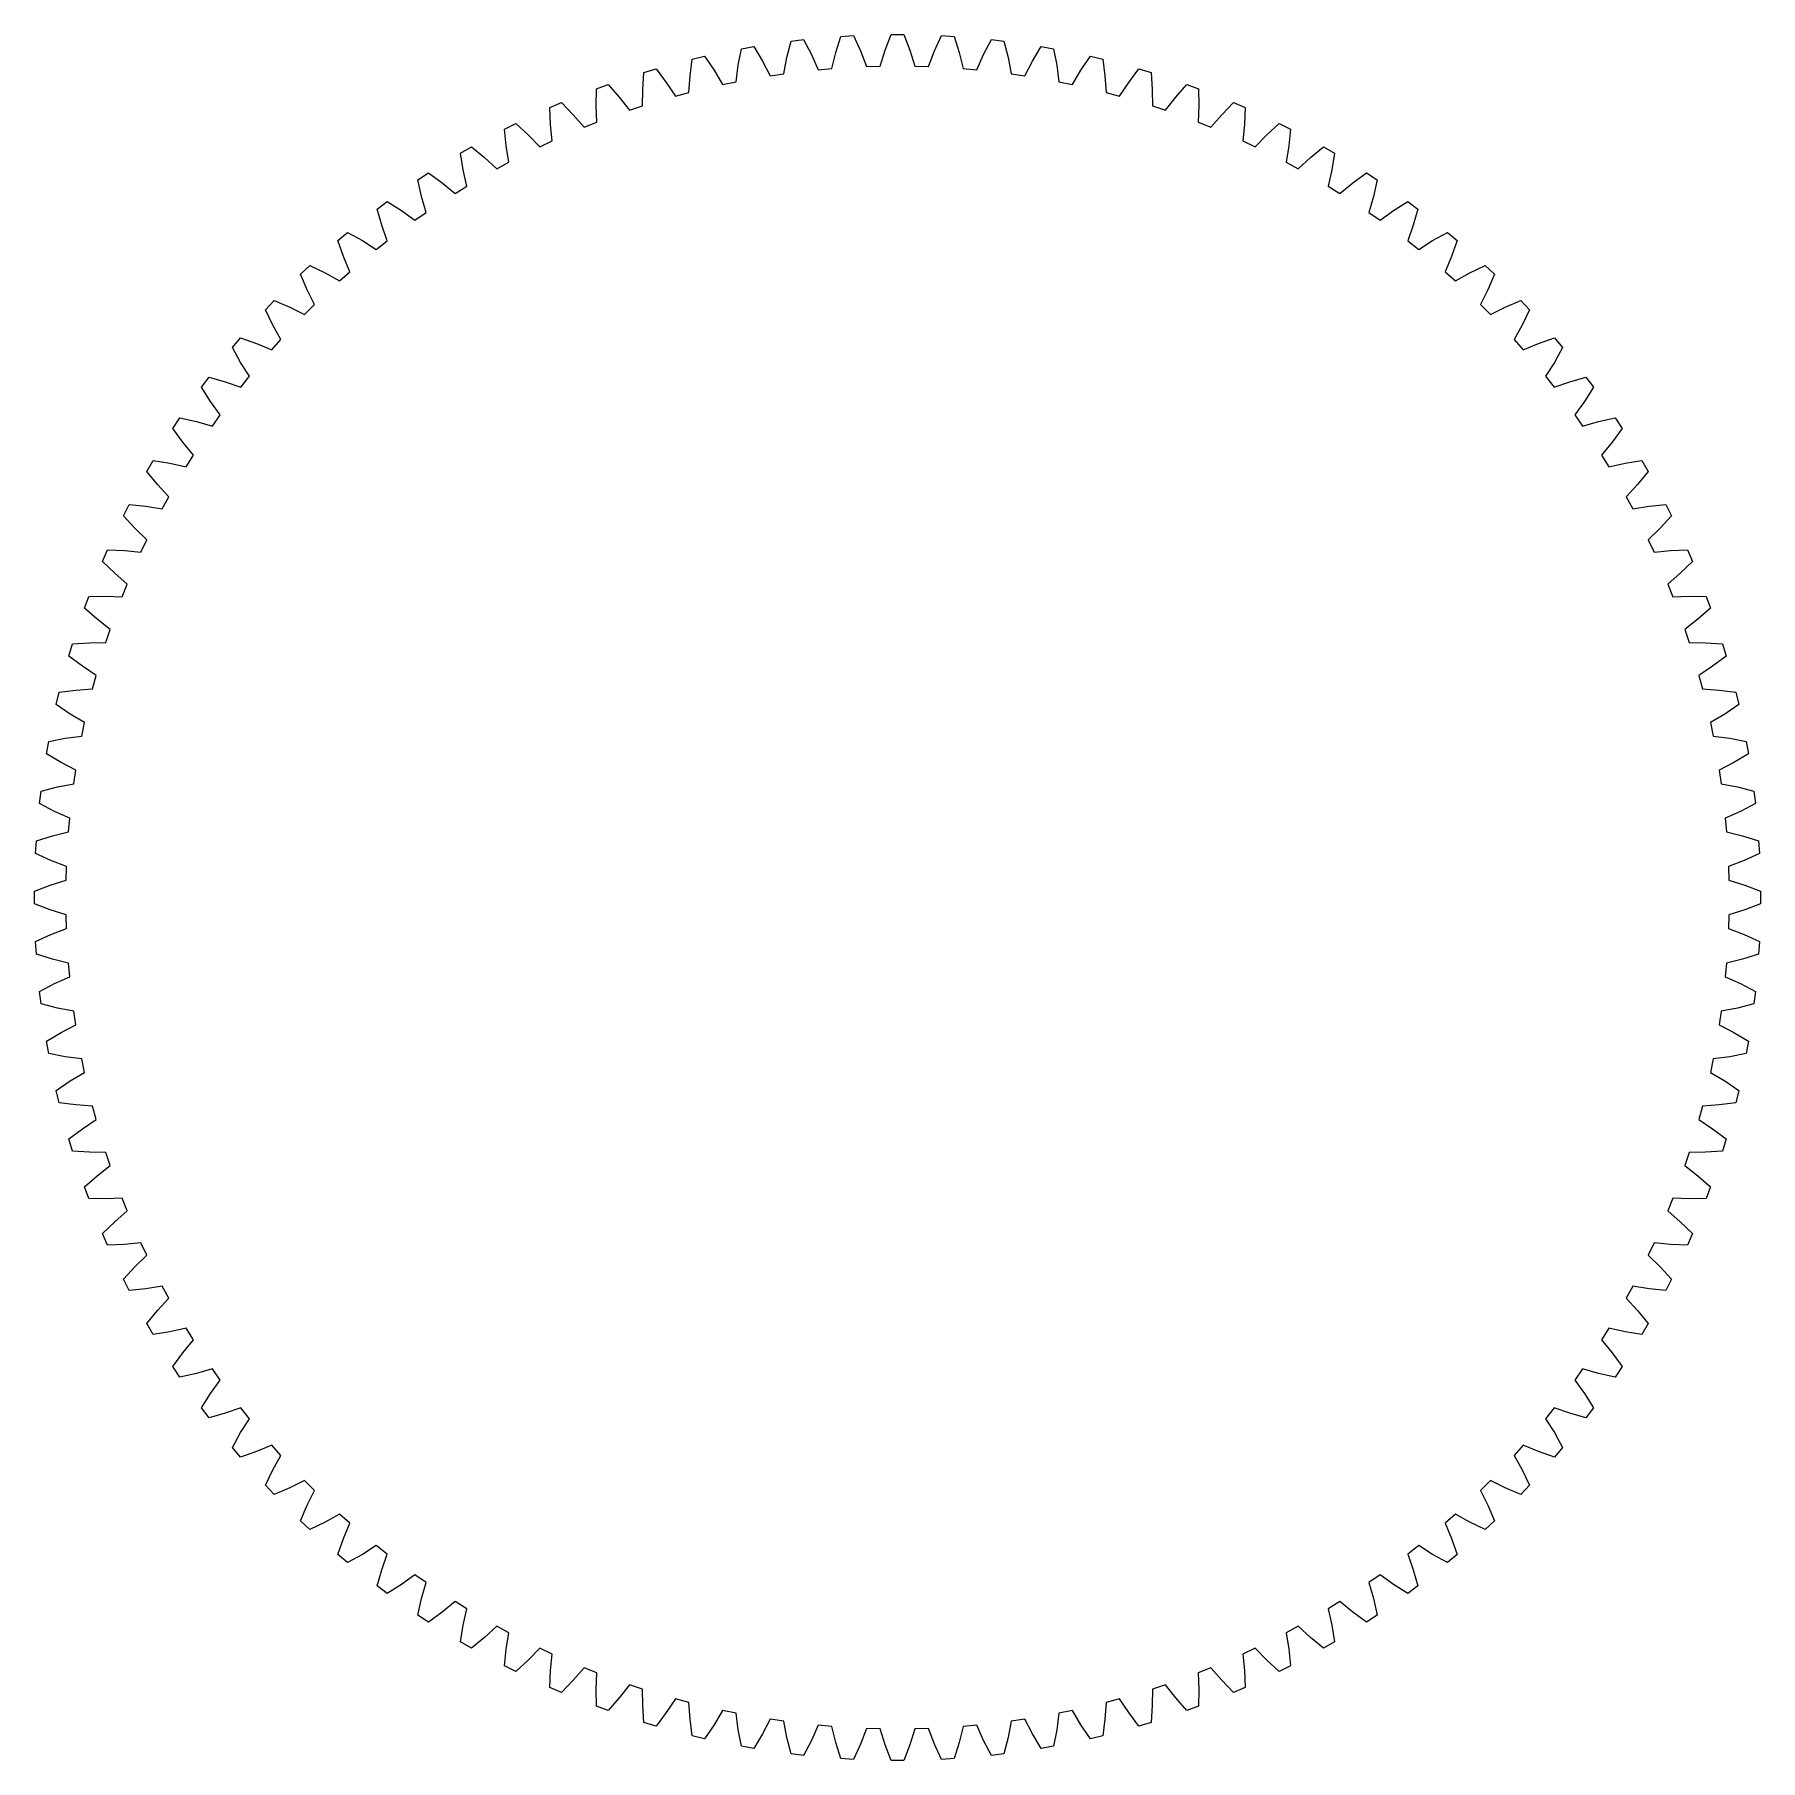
# Model space of a CAD drawing. Extents: x 0.1 to 73.6, y 0.1 to 73.6.
import ezdxf

# ---------------------------------------------------------------- set-up
doc = ezdxf.new("R2010")
doc.units = 0
doc.layers.add('Capa_1', color=7, linetype='CONTINUOUS')

msp = doc.modelspace()

# ---------------------------------------------------------------- linework, layer by layer
at = {"layer": 'Capa_1', "color": 7}
msp.add_lwpolyline([(72.234045, 37.549901), (72.906327, 37.338784), (73.577598, 37.08442), (73.577598, 36.543186), (72.906327, 36.288822), (72.234045, 36.077705), (72.216915, 35.489151), (72.875782, 35.239302), (73.53113, 34.946339), (73.49966, 34.406018), (72.814732, 34.191117), (72.131314, 34.019447), (72.079997, 33.432882), (72.723221, 33.145148), (73.360425, 32.814576), (73.297594, 32.276999), (72.601329, 32.102286), (71.909086, 31.970644), (71.823748, 31.388055), (72.449155, 31.063409), (73.066062, 30.696343), (72.972076, 30.163332), (72.266831, 30.029395), (71.568105, 29.938229), (71.449039, 29.36159), (72.05451, 29.001124), (72.649028, 28.598811), (72.524212, 28.072164), (71.812374, 27.979463), (71.109528, 27.929078), (70.957134, 27.360338), (71.540623, 26.965278), (72.110743, 26.529078), (71.955515, 26.010579), (71.239489, 25.959423), (70.534904, 25.949992), (70.349698, 25.391073), (70.909229, 24.962756), (71.453021, 24.494143), (71.267908, 23.985547), (70.550121, 23.976112), (69.846177, 24.007662), (69.628787, 23.460459), (70.162469, 23.000332), (70.678092, 22.500894), (70.463722, 22.003924), (69.746598, 22.036238), (69.045682, 22.108665), (68.796841, 21.575028), (69.302866, 21.08465), (69.788579, 20.556076), (69.545673, 20.072409), (68.831642, 20.146368), (68.136122, 20.259426), (67.856677, 19.741162), (68.333331, 19.222189), (68.787488, 18.666268), (68.516871, 18.197545), (67.808349, 18.312895), (67.120579, 18.466203), (66.81147, 17.965061), (67.257144, 17.419255), (67.678208, 16.837866), (67.380794, 16.38567), (66.68018, 16.542023), (66.002486, 16.735063), (65.664762, 16.252743), (66.077946, 15.681943), (66.464492, 15.077056), (66.141288, 14.642919), (65.45095, 14.839744), (64.785628, 15.07186), (64.420432, 14.609995), (64.799725, 14.016137), (65.150448, 13.389796), (64.80255, 12.975186), (64.124824, 13.211818), (63.474124, 13.482229), (63.082688, 13.042378), (63.426813, 12.427469), (63.740522, 11.781795), (63.369104, 11.388118), (62.706282, 11.663753), (62.072409, 11.971542), (61.65606, 11.555193), (61.963849, 10.92132), (62.239484, 10.258498), (61.845807, 9.88708), (61.200133, 10.200789), (60.585224, 10.544914), (60.145373, 10.153478), (60.415784, 9.502778), (60.652416, 8.825052), (60.237806, 8.477154), (59.611465, 8.827877), (59.017607, 9.207169), (58.555742, 8.841974), (58.787858, 8.176652), (58.984683, 7.486314), (58.550546, 7.16311), (57.945659, 7.549656), (57.374859, 7.96284), (56.892539, 7.625116), (57.085579, 6.947422), (57.241932, 6.246808), (56.789736, 5.949394), (56.208347, 6.370458), (55.662541, 6.816132), (55.161399, 6.507022), (55.314707, 5.819253), (55.430057, 5.110731), (54.961334, 4.840114), (54.405413, 5.294271), (53.88644, 5.770925), (53.368176, 5.49148), (53.481234, 4.79596), (53.555193, 4.081929), (53.071526, 3.839023), (52.542952, 4.324736), (52.052574, 4.830761), (51.518937, 4.58192), (51.591364, 3.881004), (51.623678, 3.16388), (51.126708, 2.94951), (50.62727, 3.465133), (50.167143, 3.998815), (49.61994, 3.781425), (49.65149, 3.077481), (49.642055, 2.359694), (49.133459, 2.174581), (48.664846, 2.718373), (48.236529, 3.277904), (47.67761, 3.092698), (47.668179, 2.388113), (47.617023, 1.672087), (47.098524, 1.516859), (46.662324, 2.086979), (46.267264, 2.670468), (45.698524, 2.518074), (45.648139, 1.815228), (45.555438, 1.10339), (45.028791, 0.978574), (44.626478, 1.573092), (44.266012, 2.178563), (43.689373, 2.059497), (43.598207, 1.360771), (43.46427, 0.655526), (42.931259, 0.56154), (42.564193, 1.178447), (42.239547, 1.803854), (41.656958, 1.718516), (41.525316, 1.026273), (41.350603, 0.330008), (40.813026, 0.267177), (40.482454, 0.904381), (40.19472, 1.547605), (39.608155, 1.496288), (39.436484, 0.81287), (39.221584, 0.127942), (38.681263, 0.096472), (38.3883, 0.75182), (38.138451, 1.410687), (37.549897, 1.393557), (37.33878, 0.721275), (37.084416, 0.050004), (36.543182, 0.050004), (36.288818, 0.721275), (36.077701, 1.393557), (35.489147, 1.410687), (35.239298, 0.75182), (34.946335, 0.096472), (34.406014, 0.127942), (34.191114, 0.81287), (34.019443, 1.496288), (33.432878, 1.547605), (33.145144, 0.904381), (32.814572, 0.267177), (32.276995, 0.330008), (32.102282, 1.026273), (31.97064, 1.718516), (31.388051, 1.803854), (31.063406, 1.178447), (30.696339, 0.56154), (30.163328, 0.655526), (30.029391, 1.360771), (29.938225, 2.059497), (29.361586, 2.178563), (29.00112, 1.573092), (28.598807, 0.978574), (28.07216, 1.10339), (27.979459, 1.815228), (27.929074, 2.518074), (27.360334, 2.670468), (26.965274, 2.086979), (26.529074, 1.516859), (26.010575, 1.672087), (25.959419, 2.388113), (25.949988, 3.092698), (25.391069, 3.277904), (24.962752, 2.718373), (24.494139, 2.174581), (23.985543, 2.359694), (23.976108, 3.077481), (24.007658, 3.781425), (23.460455, 3.998815), (23.000328, 3.465133), (22.500891, 2.94951), (22.00392, 3.16388), (22.036234, 3.881004), (22.108661, 4.58192), (21.575024, 4.830761), (21.084646, 4.324736), (20.556072, 3.839023), (20.072405, 4.081929), (20.146364, 4.79596), (20.259422, 5.49148), (19.741158, 5.770925), (19.222185, 5.294271), (18.666264, 4.840114), (18.197541, 5.110731), (18.312891, 5.819253), (18.466199, 6.507022), (17.965057, 6.816132), (17.419251, 6.370458), (16.837862, 5.949394), (16.385666, 6.246808), (16.54202, 6.947422), (16.73506, 7.625116), (16.252739, 7.96284), (15.681939, 7.549656), (15.077052, 7.16311), (14.642915, 7.486314), (14.83974, 8.176652), (15.071856, 8.841974), (14.609991, 9.207169), (14.016133, 8.827877), (13.389792, 8.477154), (12.975182, 8.825052), (13.211814, 9.502778), (13.482225, 10.153478), (13.042374, 10.544914), (12.427465, 10.200789), (11.781791, 9.88708), (11.388114, 10.258498), (11.663749, 10.92132), (11.971538, 11.555193), (11.55519, 11.971542), (10.921316, 11.663753), (10.258494, 11.388118), (9.887076, 11.781795), (10.200785, 12.427469), (10.54491, 13.042378), (10.153474, 13.482229), (9.502774, 13.211818), (8.825048, 12.975186), (8.47715, 13.389796), (8.827873, 14.016137), (9.207166, 14.609995), (8.84197, 15.07186), (8.176648, 14.839744), (7.48631, 14.642919), (7.163106, 15.077056), (7.549652, 15.681943), (7.962837, 16.252743), (7.625112, 16.735063), (6.947418, 16.542023), (6.246804, 16.38567), (5.94939, 16.837866), (6.370454, 17.419255), (6.816128, 17.965061), (6.507019, 18.466203), (5.819249, 18.312895), (5.110727, 18.197545), (4.84011, 18.666268), (5.294267, 19.222189), (5.770921, 19.741162), (5.491476, 20.259426), (4.795956, 20.146368), (4.081925, 20.072409), (3.83902, 20.556076), (4.324732, 21.08465), (4.830757, 21.575028), (4.581916, 22.108665), (3.881, 22.036238), (3.163876, 22.003924), (2.949506, 22.500894), (3.465129, 23.000332), (3.998811, 23.460459), (3.781421, 24.007662), (3.077477, 23.976112), (2.35969, 23.985547), (2.174577, 24.494143), (2.718369, 24.962756), (3.2779, 25.391073), (3.092694, 25.949992), (2.388109, 25.959423), (1.672083, 26.010579), (1.516856, 26.529078), (2.086975, 26.965278), (2.670464, 27.360338), (2.51807, 27.929078), (1.815224, 27.979463), (1.103386, 28.072164), (0.97857, 28.598811), (1.573088, 29.001124), (2.178559, 29.36159), (2.059493, 29.938229), (1.360767, 30.029395), (0.655522, 30.163332), (0.561536, 30.696343), (1.178443, 31.063409), (1.80385, 31.388055), (1.718512, 31.970644), (1.026269, 32.102286), (0.330004, 32.276999), (0.267173, 32.814576), (0.904377, 33.145148), (1.547601, 33.432882), (1.496284, 34.019447), (0.812866, 34.191117), (0.127938, 34.406018), (0.096468, 34.946339), (0.751816, 35.239302), (1.410684, 35.489151), (1.393553, 36.077705), (0.721271, 36.288822), (0.05, 36.543186), (0.05, 37.08442), (0.721271, 37.338784), (1.393553, 37.549901), (1.410684, 38.138455), (0.751816, 38.388304), (0.096468, 38.681267), (0.127938, 39.221587), (0.812866, 39.436488), (1.496284, 39.608159), (1.547601, 40.194724), (0.904377, 40.482458), (0.267173, 40.81303), (0.330004, 41.350607), (1.026269, 41.52532), (1.718512, 41.656962), (1.80385, 42.239551), (1.178443, 42.564196), (0.561536, 42.931263), (0.655522, 43.464274), (1.360767, 43.598211), (2.059493, 43.689377), (2.178559, 44.266016), (1.573088, 44.626482), (0.97857, 45.028795), (1.103386, 45.555442), (1.815224, 45.648143), (2.51807, 45.698528), (2.670464, 46.267268), (2.086975, 46.662328), (1.516856, 47.098528), (1.672083, 47.617027), (2.388109, 47.668183), (3.092694, 47.677614), (3.2779, 48.236533), (2.718369, 48.66485), (2.174577, 49.133463), (2.35969, 49.642059), (3.077477, 49.651494), (3.781421, 49.619944), (3.998811, 50.167147), (3.465129, 50.627274), (2.949506, 51.126711), (3.163876, 51.623682), (3.881, 51.591368), (4.581916, 51.518941), (4.830757, 52.052578), (4.324732, 52.542956), (3.83902, 53.07153), (4.081925, 53.555197), (4.795956, 53.481238), (5.491476, 53.36818), (5.770921, 53.886444), (5.294267, 54.405417), (4.84011, 54.961338), (5.110727, 55.430061), (5.819249, 55.314711), (6.507019, 55.161403), (6.816128, 55.662545), (6.370454, 56.208351), (5.94939, 56.78974), (6.246804, 57.241936), (6.947418, 57.085582), (7.625112, 56.892542), (7.962837, 57.374863), (7.549652, 57.945663), (7.163106, 58.55055), (7.48631, 58.984687), (8.176648, 58.787862), (8.84197, 58.555746), (9.207166, 59.017611), (8.827873, 59.611469), (8.47715, 60.23781), (8.825048, 60.65242), (9.502774, 60.415788), (10.153474, 60.145377), (10.54491, 60.585228), (10.200785, 61.200137), (9.887076, 61.845811), (10.258494, 62.239488), (10.921316, 61.963853), (11.55519, 61.656064), (11.971538, 62.072412), (11.663749, 62.706286), (11.388114, 63.369108), (11.781791, 63.740526), (12.427465, 63.426817), (13.042374, 63.082692), (13.482225, 63.474128), (13.211814, 64.124828), (12.975182, 64.802554), (13.389792, 65.150452), (14.016133, 64.799729), (14.609991, 64.420436), (15.071856, 64.785632), (14.83974, 65.450954), (14.642915, 66.141292), (15.077052, 66.464496), (15.681939, 66.07795), (16.252739, 65.664765), (16.73506, 66.00249), (16.54202, 66.680184), (16.385666, 67.380798), (16.837862, 67.678212), (17.419251, 67.257148), (17.965057, 66.811474), (18.466199, 67.120583), (18.312891, 67.808353), (18.197541, 68.516875), (18.666264, 68.787492), (19.222185, 68.333335), (19.741158, 67.856681), (20.259422, 68.136126), (20.146364, 68.831646), (20.072405, 69.545677), (20.556072, 69.788582), (21.084646, 69.30287), (21.575024, 68.796845), (22.108661, 69.045686), (22.036234, 69.746602), (22.00392, 70.463726), (22.500891, 70.678096), (23.000328, 70.162473), (23.460455, 69.628791), (24.007658, 69.846181), (23.976108, 70.550125), (23.985543, 71.267912), (24.494139, 71.453025), (24.962752, 70.909233), (25.391069, 70.349702), (25.949988, 70.534908), (25.959419, 71.239493), (26.010575, 71.955519), (26.529074, 72.110746), (26.965274, 71.540627), (27.360334, 70.957138), (27.929074, 71.109532), (27.979459, 71.812378), (28.07216, 72.524216), (28.598807, 72.649032), (29.00112, 72.054514), (29.361586, 71.449043), (29.938225, 71.568109), (30.029391, 72.266835), (30.163328, 72.97208), (30.696339, 73.066066), (31.063406, 72.449159), (31.388051, 71.823752), (31.97064, 71.90909), (32.102282, 72.601333), (32.276995, 73.297598), (32.814572, 73.360429), (33.145144, 72.723225), (33.432878, 72.080001), (34.019443, 72.131318), (34.191114, 72.814736), (34.406015, 73.499664), (34.946335, 73.531134), (35.239298, 72.875786), (35.489147, 72.216918), (36.077701, 72.234049), (36.288818, 72.906331), (36.543182, 73.577602), (37.084416, 73.577602), (37.33878, 72.906331), (37.549897, 72.234049), (38.138451, 72.216918), (38.3883, 72.875786), (38.681263, 73.531134), (39.221584, 73.499664), (39.436485, 72.814736), (39.608155, 72.131318), (40.19472, 72.080001), (40.482454, 72.723225), (40.813026, 73.360429), (41.350603, 73.297598), (41.525316, 72.601333), (41.656958, 71.90909), (42.239547, 71.823752), (42.564193, 72.449159), (42.931259, 73.066066), (43.46427, 72.97208), (43.598207, 72.266835), (43.689373, 71.568109), (44.266012, 71.449043), (44.626478, 72.054514), (45.028791, 72.649032), (45.555438, 72.524216), (45.648139, 71.812378), (45.698524, 71.109532), (46.267264, 70.957138), (46.662324, 71.540627), (47.098524, 72.110746), (47.617023, 71.955519), (47.668179, 71.239493), (47.67761, 70.534908), (48.236529, 70.349702), (48.664846, 70.909233), (49.133459, 71.453025), (49.642055, 71.267912), (49.65149, 70.550125), (49.61994, 69.846181), (50.167143, 69.628791), (50.62727, 70.162473), (51.126708, 70.678096), (51.623678, 70.463726), (51.591364, 69.746602), (51.518937, 69.045686), (52.052574, 68.796845), (52.542952, 69.30287), (53.071526, 69.788582), (53.555193, 69.545677), (53.481234, 68.831646), (53.368176, 68.136126), (53.88644, 67.856681), (54.405413, 68.333335), (54.961334, 68.787492), (55.430057, 68.516875), (55.314707, 67.808353), (55.161399, 67.120583), (55.662541, 66.811474), (56.208347, 67.257148), (56.789736, 67.678212), (57.241932, 67.380798), (57.085579, 66.680184), (56.892539, 66.00249), (57.374859, 65.664765), (57.945659, 66.07795), (58.550546, 66.464496), (58.984683, 66.141292), (58.787858, 65.450954), (58.555742, 64.785632), (59.017607, 64.420436), (59.611465, 64.799729), (60.237806, 65.150452), (60.652416, 64.802554), (60.415784, 64.124828), (60.145373, 63.474128), (60.585224, 63.082692), (61.200133, 63.426817), (61.845807, 63.740526), (62.239484, 63.369108), (61.963849, 62.706286), (61.65606, 62.072412), (62.072409, 61.656064), (62.706282, 61.963853), (63.369104, 62.239488), (63.740522, 61.845811), (63.426813, 61.200137), (63.082688, 60.585228), (63.474124, 60.145377), (64.124824, 60.415788), (64.80255, 60.65242), (65.150448, 60.23781), (64.799725, 59.611469), (64.420433, 59.017611), (64.785628, 58.555746), (65.45095, 58.787862), (66.141288, 58.984687), (66.464492, 58.55055), (66.077946, 57.945663), (65.664762, 57.374863), (66.002486, 56.892542), (66.68018, 57.085582), (67.380794, 57.241936), (67.678208, 56.78974), (67.257144, 56.208351), (66.81147, 55.662545), (67.120579, 55.161403), (67.808349, 55.314711), (68.516871, 55.430061), (68.787488, 54.961338), (68.333331, 54.405417), (67.856677, 53.886444), (68.136122, 53.36818), (68.831642, 53.481238), (69.545673, 53.555197), (69.788579, 53.07153), (69.302866, 52.542956), (68.796841, 52.052578), (69.045682, 51.518941), (69.746598, 51.591368), (70.463722, 51.623682), (70.678092, 51.126711), (70.162469, 50.627274), (69.628787, 50.167147), (69.846177, 49.619944), (70.550121, 49.651494), (71.267908, 49.642059), (71.453021, 49.133463), (70.909229, 48.66485), (70.349698, 48.236533), (70.534904, 47.677614), (71.239489, 47.668183), (71.955515, 47.617027), (72.110743, 47.098528), (71.540623, 46.662328), (70.957134, 46.267268), (71.109528, 45.698528), (71.812374, 45.648143), (72.524212, 45.555442), (72.649028, 45.028795), (72.05451, 44.626482), (71.449039, 44.266016), (71.568105, 43.689377), (72.266831, 43.598211), (72.972076, 43.464274), (73.066062, 42.931263), (72.449155, 42.564196), (71.823748, 42.239551), (71.909086, 41.656962), (72.601329, 41.52532), (73.297594, 41.350607), (73.360425, 40.81303), (72.723221, 40.482458), (72.079997, 40.194724), (72.131314, 39.608159), (72.814732, 39.436488), (73.49966, 39.221587), (73.53113, 38.681267), (72.875782, 38.388304), (72.216915, 38.138455), (72.234045, 37.549901)], close=True, dxfattribs=at)

doc.saveas('drawing.dxf')
